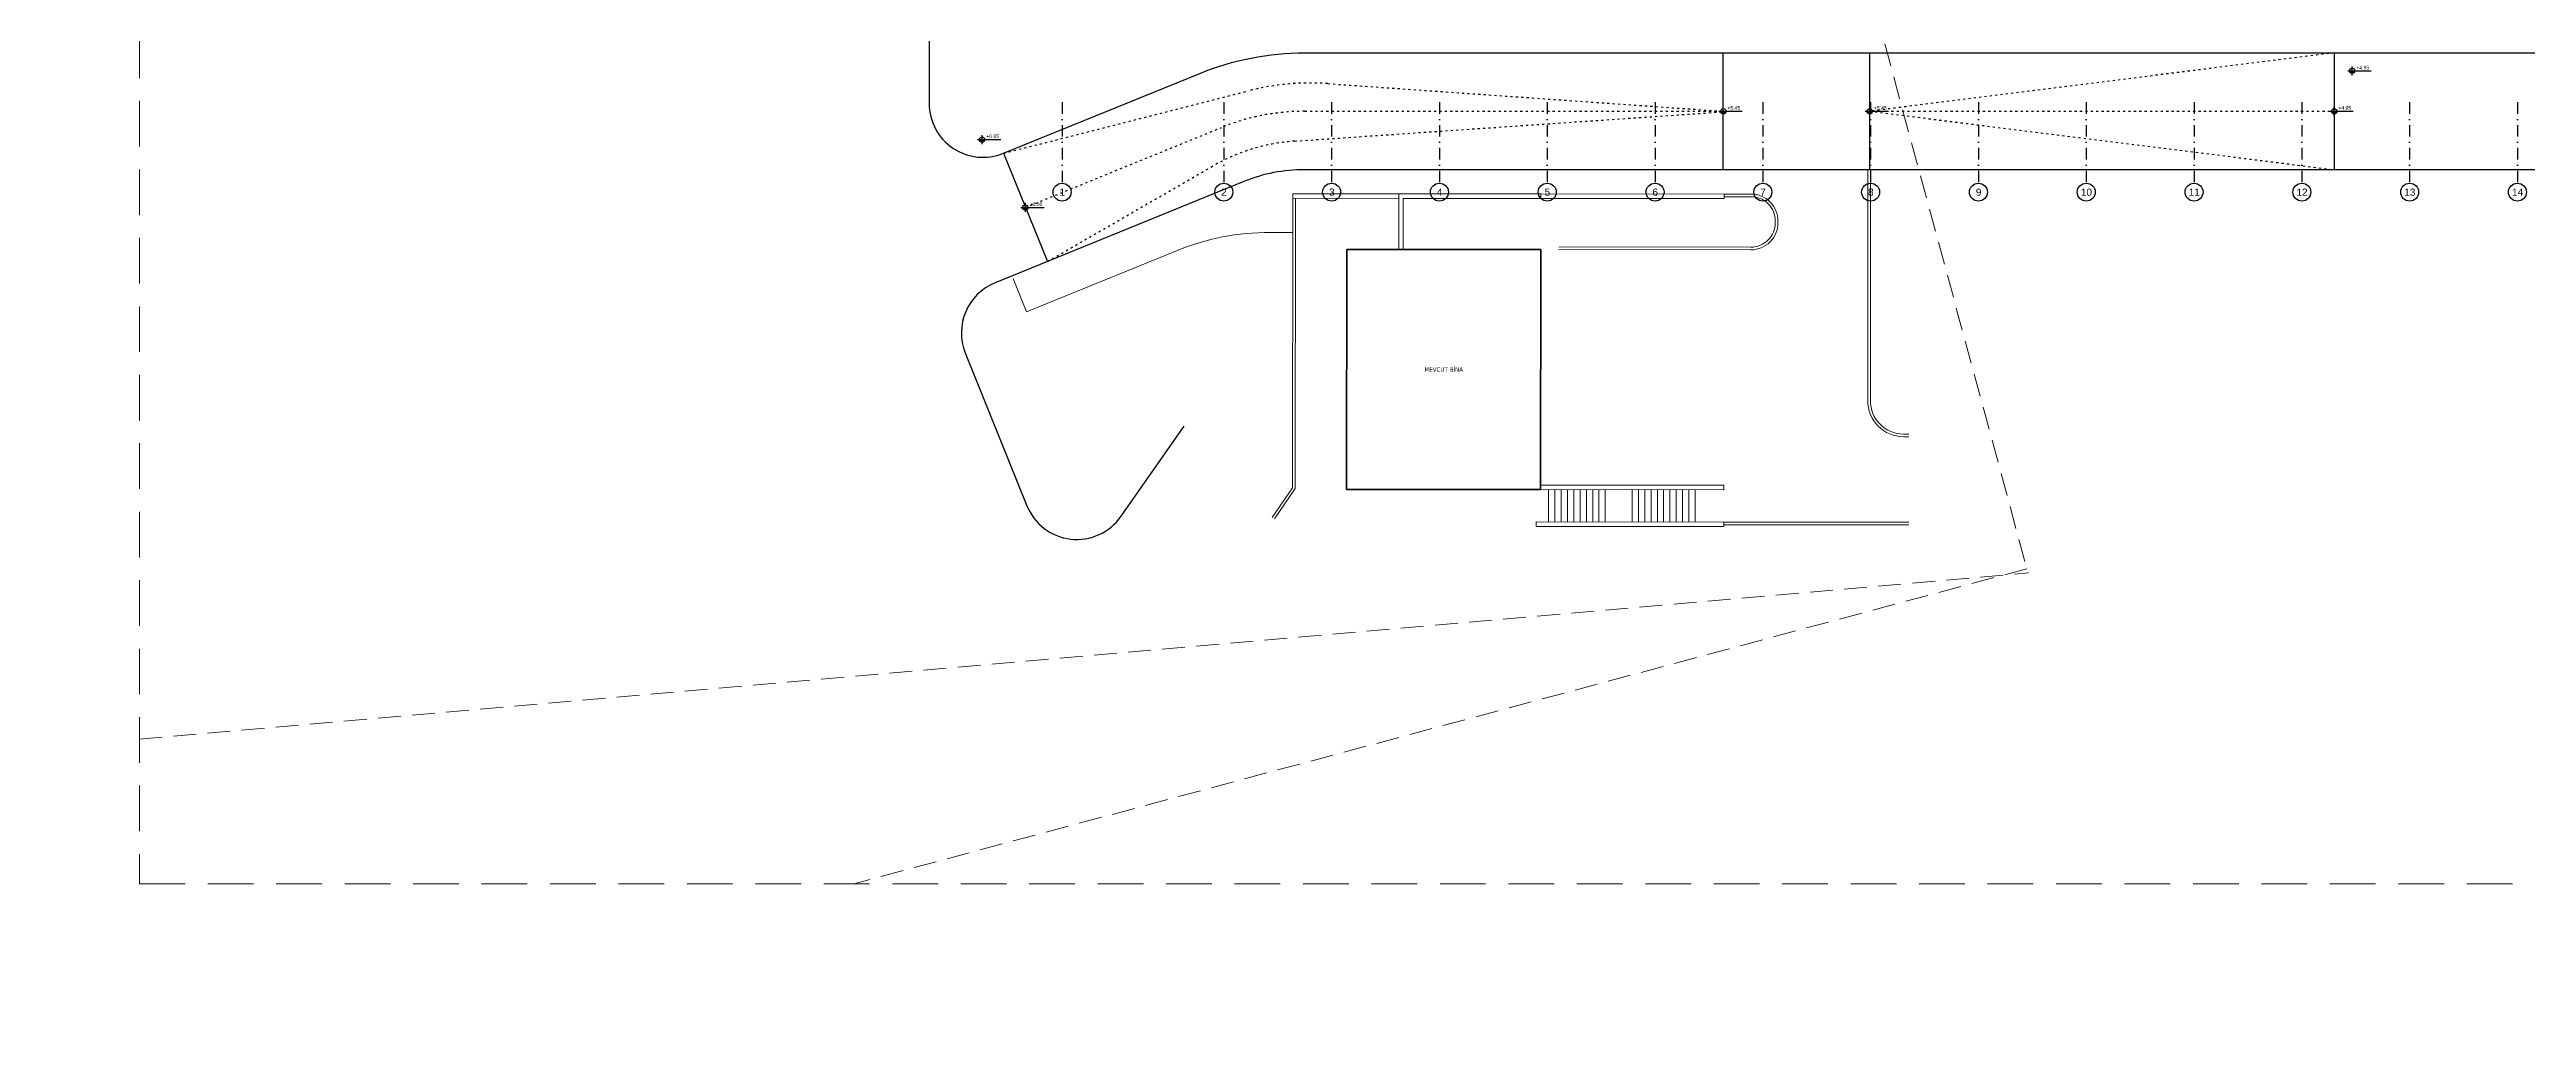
# Model space of a CAD drawing. Header units: centimetres. Extents: x 405564 to 502064, y 46284 to 60634.
# Drawn here: x 437564 to 451350, y 46284 to 51776 of the extents above; entities that cross this region are included whole.
import ezdxf
from ezdxf import colors
from ezdxf.entities.mleader import LeaderData, LeaderLine
from ezdxf.enums import TextEntityAlignment as Align
from ezdxf.math import Vec2, Vec3
from ezdxf.xclip import XClip

# ---------------------------------------------------------------- set-up
doc = ezdxf.new("R2010")
doc.units = ezdxf.units.CM
doc.header["$XCLIPFRAME"] = 0
for name, pattern in [('ACAD_ISO03W100', [30, 12, -18]), ('DASHDOT', [25.4, 12.7, -6.35, 0, -6.35]), ('DASHED', [19.05, 12.7, -6.35])]:
    doc.linetypes.add(name, pattern=pattern)
doc.layers.get('0').update_dxf_attribs({"color": 8, "lineweight": 9})
for name, color, linetype, lineweight in [('---___EB_draft00_ALTYAPI_helikoptermania', 8, 'Continuous', 0), ('0-KRCN-MİMARİ-220526', 8, 'Continuous', 9), ('HH_KALDIRIM', 8, 'Continuous', 0), ('OL_Ic', 8, 'Continuous', 9)]:
    doc.layers.add(name, color=color, linetype=linetype, lineweight=lineweight)
for name, color, linetype in [('AS_DUV', 8, 'Continuous'), ('AS_GOR_YAKIN1', 8, 'Continuous'), ('AS_OLC_AKS', 8, 'Continuous'), ('AS_PYZ_BINA', 8, 'Continuous'), ('AS_PYZ_YOL_ARAC', 8, 'Continuous'), ('AS_SMB_KOT', 8, 'Continuous'), ('AS_SMB_OK', 8, 'Continuous'), ('AS_YAZI', 8, 'Continuous')]:
    doc.layers.add(name, color=color, linetype=linetype)
doc.styles.add('_yazı-50', font='arial.ttf')
doc.styles.add('Normal_ITL', font='swissi.ttf')
doc.styles.add('TAHOMA', font='tahoma.ttf')

# ---------------------------------------------------------------- blocks, each defined once
blk = doc.blocks.new('kot01')
at = {"layer": 'AS_SMB_KOT'}
h = blk.add_hatch(color=8, dxfattribs=at)
edge = h.paths.add_edge_path()
edge.add_arc((0, 0), 0.3, 180, 360)
edge.add_line((0.3, 0), (-0.3, 0))
for p, q in [((-0.5, 0), (2.1, 0)), ((0, -0.5), (0, 0.5))]:
    blk.add_line(p, q, dxfattribs=at)
blk.add_circle((0, 0), 0.3, dxfattribs=at)
at = {"layer": 'AS_SMB_KOT', "style": '_yazı-50'}
for tag, p in [('INCE', (0.43, 0.1)), ('KABA', (0.43, -0.5))]:
    blk.add_attdef(tag, p, '', height=0.4, dxfattribs=at)
blk = doc.blocks.new('OPK-site-surrounding-R01')
at = {"layer": '---___EB_draft00_ALTYAPI_helikoptermania', "linetype": 'DASHED', "ltscale": 10}
for points in [[(1451, 6572), (5376, -7919)], [(-19988, -10150), (5376, -7919)], [(5370, -7896), (-3044, -10155)]]:
    blk.add_lwpolyline(points, dxfattribs=at)
for points in [[(4484, -5675), (4484, -6961, 0.414214), (4683, -7161), (4713, -7161)], [(4713, -7146), (4683, -7146, -0.414214), (4499, -6961), (4499, -5675)], [(3684, -5811), (3834, -5811, -0.198912), (3940, -5855, -0.198912), (3984, -5961), (3984, -5971, -0.198912), (3940, -6077, -0.198912), (3834, -6121), (2764, -6120)], [(3684, -5826), (3834, -5826, -0.198912), (3930, -5865, -0.198912), (3969, -5961), (3969, -5971, -0.198912), (3930, -6066, -0.198912), (3834, -6106), (2764, -6105)], [(1284, -6024), (1159, -6024, 0.097161), (636, -6126), (-198, -6466), (-273, -6281)]]:
    blk.add_lwpolyline(points, format="xyb")
for points in [[(1170, -7610), (1283, -7445), (1284, -5834)], [(1182, -7618), (1298, -7450), (1299, -5834)], [(1874, -5810), (1284, -5809), (1284, -5834), (1874, -5835)], [(1899, -6120), (1899, -5835), (2664, -5835), (2664, -5810), (1874, -5810), (1874, -6120), (1899, -6120)], [(2663, -7455), (3683, -7456), (3683, -7431), (2663, -7430)], [(2708, -7455), (2708, -7635)], [(2743, -7455), (2743, -7635)], [(2778, -7455), (2778, -7635)], [(2813, -7455), (2813, -7635)], [(2848, -7455), (2848, -7635)], [(2883, -7455), (2883, -7635)], [(2918, -7455), (2918, -7635)], [(2953, -7455), (2953, -7635)], [(2988, -7455), (2988, -7635)], [(3023, -7455), (3023, -7635)], [(3173, -7455), (3173, -7635)], [(3208, -7455), (3208, -7635)], [(3243, -7455), (3243, -7635)], [(3278, -7456), (3278, -7636)], [(3313, -7456), (3313, -7636)], [(3348, -7456), (3348, -7636)], [(3383, -7456), (3383, -7636)], [(3418, -7456), (3418, -7636)], [(3453, -7456), (3453, -7636)], [(3488, -7456), (3488, -7636)], [(3523, -7456), (3523, -7636)], [(3683, -7636), (4713, -7636)], [(3683, -7651), (4713, -7651)]]:
    blk.add_lwpolyline(points)
for points in [[(2664, -5810), (3684, -5811), (3684, -5836), (2664, -5835)], [(2638, -7635), (3683, -7636), (3683, -7661), (2638, -7660)]]:
    blk.add_lwpolyline(points, close=True)
at = {"lineweight": 35}
blk.add_lwpolyline([(1584, -6119), (2664, -6120), (2663, -7455), (1583, -7454)], close=True, dxfattribs=at)
at = {"layer": 'AS_GOR_YAKIN1', "linetype": 'Continuous', "ltscale": 500, "const_width": 100, "flags": 128}
blk.add_lwpolyline([(-4000, 1998), (-32268, 1579), (-39989, 1287), (-40391, 644), (-30054, -21364), (-29014, -24037), (-28345, -26826), (-25142, -45780), (-17219, -44968), (-9377, -43573), (-3576, -42147), (12762, -37912), (27305, -34090), (29139, -31278), (26723, -16149), (26081, -10538), (25614, -5150), (25168, -8), (22602, 2392), (-1006, 2042), (-1870, 2030)], dxfattribs=at)
at = {"layer": 'AS_PYZ_YOL_ARAC'}
for p, q in [((3680, -5675), (3680, -5025)), ((4495, -5675), (4495, -5025))]:
    blk.add_line(p, q, dxfattribs=at)
for points in [[(22800, -3450), (22800, 430, 0.418558), (21785, 1430), (18555, 1382, 0.087007), (17706, 1220), (16628, 812, -0.090739), (15743, 650), (12082, 650, -0.076048), (11335, 764), (10161, 1132, 0.079773), (9377, 1246), (245, 1111, 0.409882), (-740, 111), (-740, -5307, 0.532608), (-327, -5584), (766, -5139, -0.096996), (1350, -5025), (22550, -5025, 0.414214), (22800, -4775), (22800, -3450)], [(15842, -6175), (15842, -6175, 0.414214), (15342, -5675), (1350, -5675, 0.096996), (1011, -5741), (-373, -6305, 0.413167), (-539, -6695), (-196, -7545, 0.595588), (328, -7604), (679, -7103)]]:
    blk.add_lwpolyline(points, format="xyb", dxfattribs=at)
for points in [[(7080, -5025), (7080, -5675)], [(-327, -5584), (-82, -6186)]]:
    blk.add_lwpolyline(points, dxfattribs=at)
at = {"layer": 'AS_SMB_OK', "linetype": 'ACAD_ISO03W100'}
for points in [[(7080, -5025), (4495, -5350), (7080, -5675)], [(4495, -5350), (7080, -5350)]]:
    blk.add_lwpolyline(points, dxfattribs=at)
for points in [[(-327, -5584), (1038, -5236, -0.080047), (1478, -5196), (3680, -5350)], [(-204, -5885), (888, -5440, -0.096996), (1350, -5350), (3680, -5350)], [(-82, -6186), (837, -5656, -0.114328), (1295, -5516), (3680, -5353)]]:
    blk.add_lwpolyline(points, format="xyb", dxfattribs=at)
at = {"layer": 'HH_KALDIRIM', "lineweight": 0, "const_width": 49.6}
blk.add_lwpolyline([(26499, -7664), (26261, -4812), (26094, -2774), (25842, -118), (25741, 1027, 0.221532), (24998, 2311, 0.124727), (23804, 2764), (20904, 2762), (9308, 2741), (107, 2724), (-7841, 2714), (-14967, 2616), (-35673, 2313), (-39946, 2307, 0.563243), (-40771, 941), (-38807, -3173), (-37034, -6983), (-35516, -10197), (-33762, -13981)], format="xyb", dxfattribs=at)
at = {"layer": 'AS_YAZI', "style": 'TAHOMA'}
blk.add_text('MEVCUT BİNA', height=25, dxfattribs=at).set_placement((2124, -6787), align=Align.MIDDLE_CENTER)
blk = doc.blocks.new('axis baloon')
blk.add_circle((0, 0), 50)
at = {"style": '_yazı-50'}
blk.add_attdef('AXE', text='', height=40, dxfattribs=at).set_placement((0, 0), align=Align.MIDDLE_CENTER)
blk = doc.blocks.new('Aks_P')
at = {"layer": 'AS_OLC_AKS', "linetype": 'DASHDOT', "ltscale": 5}
for points in [[(120, -5300), (120, -5750)], [(1020, -5300), (1020, -5750)], [(1620, -5300), (1620, -5750)], [(2220, -5300), (2220, -5750)], [(2820, -5300), (2820, -5750)], [(3420, -5300), (3420, -5750)], [(4020, -5300), (4020, -5750)], [(4620, -5300), (4620, -5750)], [(5220, -5300), (5220, -5750)], [(5820, -5300), (5820, -5750)], [(6420, -5300), (6420, -5750)], [(7020, -5300), (7020, -5750)], [(7620, -5300), (7620, -5750)], [(8220, -5300), (8220, -5750)]]:
    blk.add_lwpolyline(points, dxfattribs=at)
at = {"layer": 'AS_OLC_AKS'}
ref = blk.add_blockref('axis baloon', (120, -5800), dxfattribs=at)
ref.add_attrib('AXE', '1', dxfattribs={"layer": '0', "height": 40, "style": '_yazı-50'}).set_placement((121, -5800), align=Align.MIDDLE_CENTER)
ref = blk.add_blockref('axis baloon', (1020, -5800), dxfattribs=at)
ref.add_attrib('AXE', '2', dxfattribs={"layer": '0', "height": 40, "style": '_yazı-50'}).set_placement((1021, -5800), align=Align.MIDDLE_CENTER)
ref = blk.add_blockref('axis baloon', (1620, -5800), dxfattribs=at)
ref.add_attrib('AXE', '3', dxfattribs={"layer": '0', "height": 40, "style": '_yazı-50'}).set_placement((1621, -5800), align=Align.MIDDLE_CENTER)
ref = blk.add_blockref('axis baloon', (2220, -5800), dxfattribs=at)
ref.add_attrib('AXE', '4', dxfattribs={"layer": '0', "height": 40, "style": '_yazı-50'}).set_placement((2221, -5800), align=Align.MIDDLE_CENTER)
ref = blk.add_blockref('axis baloon', (2820, -5800), dxfattribs=at)
ref.add_attrib('AXE', '5', dxfattribs={"layer": '0', "height": 40, "style": '_yazı-50'}).set_placement((2821, -5800), align=Align.MIDDLE_CENTER)
ref = blk.add_blockref('axis baloon', (3420, -5800), dxfattribs=at)
ref.add_attrib('AXE', '6', dxfattribs={"layer": '0', "height": 40, "style": '_yazı-50'}).set_placement((3421, -5800), align=Align.MIDDLE_CENTER)
ref = blk.add_blockref('axis baloon', (4020, -5800), dxfattribs=at)
ref.add_attrib('AXE', '7', dxfattribs={"layer": '0', "height": 40, "style": '_yazı-50'}).set_placement((4021, -5800), align=Align.MIDDLE_CENTER)
ref = blk.add_blockref('axis baloon', (4620, -5800), dxfattribs=at)
ref.add_attrib('AXE', '8', dxfattribs={"layer": '0', "height": 40, "style": '_yazı-50'}).set_placement((4621, -5800), align=Align.MIDDLE_CENTER)
ref = blk.add_blockref('axis baloon', (5220, -5800), dxfattribs=at)
ref.add_attrib('AXE', '9', dxfattribs={"layer": '0', "height": 40, "style": '_yazı-50'}).set_placement((5221, -5800), align=Align.MIDDLE_CENTER)
ref = blk.add_blockref('axis baloon', (5820, -5800), dxfattribs=at)
ref.add_attrib('AXE', '10', dxfattribs={"layer": '0', "height": 40, "style": '_yazı-50'}).set_placement((5821, -5800), align=Align.MIDDLE_CENTER)
ref = blk.add_blockref('axis baloon', (6420, -5800), dxfattribs=at)
ref.add_attrib('AXE', '11', dxfattribs={"layer": '0', "height": 40, "style": '_yazı-50'}).set_placement((6421, -5800), align=Align.MIDDLE_CENTER)
ref = blk.add_blockref('axis baloon', (7020, -5800), dxfattribs=at)
ref.add_attrib('AXE', '12', dxfattribs={"layer": '0', "height": 40, "style": '_yazı-50'}).set_placement((7021, -5800), align=Align.MIDDLE_CENTER)
ref = blk.add_blockref('axis baloon', (7620, -5800), dxfattribs=at)
ref.add_attrib('AXE', '13', dxfattribs={"layer": '0', "height": 40, "style": '_yazı-50'}).set_placement((7621, -5800), align=Align.MIDDLE_CENTER)
ref = blk.add_blockref('axis baloon', (8220, -5800), dxfattribs=at)
ref.add_attrib('AXE', '14', dxfattribs={"layer": '0', "height": 40, "style": '_yazı-50'}).set_placement((8221, -5800), align=Align.MIDDLE_CENTER)
blk = doc.blocks.new('A$C6A10306C')
ref = blk.add_blockref('OPK-site-surrounding-R01', (5135.68, -3851.45))
XClip(ref).set_block_clipping_path([(-5135.679684336, -9648.5463532069), (26364.320315664, 3851.4536467931)])
blk = doc.blocks.new('A$Ca63a641c')
at = {"layer": 'AS_PYZ_BINA'}
ml = blk.add_multileader_mtext('Standard', dxfattribs=at)
ml.set_content('EST boyalı panel çit ve panel çit kapı (AS 51.101)', color=256, style='Normal_ITL')
ml.set_leader_properties()
ml.build(insert=Vec2(0, 0))
ml.multileader.update_dxf_attribs({"dogleg_length": 0.379, "arrow_head_size": 17, "scale": 75})
ctx = ml.context
ctx.base_point, ctx.scale, ctx.char_height, ctx.arrow_head_size, ctx.landing_gap_size, ctx.plane_origin = Vec3(141, 464), 75, 20, 17, 14.2, Vec3(93, 620)
notes = []
notes.append((ctx, [(0, (1, 1, 0), (112, 464), (1, 0), 28.4, [(0, [(69, 410)], 0, [])])]))
ctx.mtext.insert, ctx.mtext.width, ctx.mtext.flow_direction = Vec3(155, 478), 604.56, 5
for ctx, leaders in notes:
    for number, flags, end, landing, length, lines in leaders:
        leader = LeaderData()
        leader.index, (leader.has_last_leader_line, leader.has_dogleg_vector, leader.attachment_direction) = number, flags
        leader.last_leader_point, leader.dogleg_vector, leader.dogleg_length = Vec3(end), Vec3(landing), length
        for number, points, colour, breaks in lines:
            line = LeaderLine()
            line.index, line.vertices, line.color, line.breaks = number, Vec3.list(points), colors.encode_raw_color(colour), breaks
            leader.lines.append(line)
        ctx.leaders.append(leader)
blk = doc.blocks.new('A$C85dec720')
at = {"layer": 'OL_Ic'}
blk.add_blockref('A$Ca63a641c', (5315.08, 5344.25, 28.4), dxfattribs=at)
at = {"layer": 'AS_PYZ_BINA'}
ml = blk.add_multileader_mtext('Standard', dxfattribs=at)
ml.set_content('{\\fSwis721 BT|b0|i0|c162|p34;Hareketli alüminyum korkuluk\\P(AS 40.402)}', color=256, style='Normal_ITL')
ml.set_leader_properties()
ml.build(insert=Vec2(0, 0))
ml.multileader.update_dxf_attribs({"dogleg_length": 0.379, "arrow_head_size": 17.04, "scale": 75})
ctx = ml.context
ctx.base_point, ctx.scale, ctx.char_height, ctx.arrow_head_size, ctx.landing_gap_size, ctx.plane_origin, ctx.plane_x_axis, ctx.plane_y_axis = Vec3(6989.49, 3835.71), 75, 20, 17.04, 14.2, Vec3(7173.11, 3911.47), Vec3(0, 1), Vec3(-1, 0)
notes = []
notes.append((ctx, [(0, (1, 1, 0), (6989.49, 3807.31), (0, 1), 28.4, [(0, [(7058.88, 3797.09)], 0, [])])]))
ctx.mtext.insert, ctx.mtext.text_direction, ctx.mtext.rotation, ctx.mtext.width, ctx.mtext.defined_height, ctx.mtext.flow_direction = Vec3(6976.61, 3849.91), Vec3(0, 1), 1.57079633, 507.9506, 200.63, 5
ml = blk.add_multileader_mtext('Standard', dxfattribs=at)
ml.set_content('{\\fSwis721 BT|b0|i0|c162|p34;Epoksi boyalı perfore sac korkuluk\\P(AS 40.171)}', color=256, style='Normal_ITL')
ml.set_leader_properties()
ml.build(insert=Vec2(0, 0))
ml.multileader.update_dxf_attribs({"dogleg_length": 0.379, "arrow_head_size": 8.52, "scale": 75})
ctx = ml.context
ctx.base_point, ctx.scale, ctx.char_height, ctx.arrow_head_size, ctx.landing_gap_size, ctx.plane_origin, ctx.plane_x_axis, ctx.plane_y_axis = Vec3(6515.69, 2910.72), 75, 13.5, 8.52, 7.1, Vec3(6617.57, 2952.86), Vec3(0, 1), Vec3(-1, 0)
notes.append((ctx, [(0, (1, 1, 0), (6515.69, 2896.52), (0, 1), 14.2, [(0, [(6560.46, 2895.66)], 0, [])])]))
ctx.mtext.insert, ctx.mtext.text_direction, ctx.mtext.rotation, ctx.mtext.width, ctx.mtext.defined_height, ctx.mtext.flow_direction = Vec3(6506.99, 2917.82), Vec3(0, 1), 1.57079633, 383.39, 98.89, 5
for ctx, leaders in notes:
    for number, flags, end, landing, length, lines in leaders:
        leader = LeaderData()
        leader.index, (leader.has_last_leader_line, leader.has_dogleg_vector, leader.attachment_direction) = number, flags
        leader.last_leader_point, leader.dogleg_vector, leader.dogleg_length = Vec3(end), Vec3(landing), length
        for number, points, colour, breaks in lines:
            line = LeaderLine()
            line.index, line.vertices, line.color, line.breaks = number, Vec3.list(points), colors.encode_raw_color(colour), breaks
            leader.lines.append(line)
        ctx.leaders.append(leader)
blk = doc.blocks.new('A$C6A10300A')
at = {"linetype": 'DASHED', "ltscale": 20}
blk.add_lwpolyline([(0, -13500), (31500, -13500), (31500, 0), (0, 0)], close=True, dxfattribs=at)
blk.add_blockref('Aks_P', (5015.68, -3851.45))
at = {"layer": 'AS_SMB_KOT'}
ref = blk.add_blockref('kot01', (12315.68, -8976.45), dxfattribs=dict(at, xscale=50, yscale=50, zscale=50))
ref.add_attrib('INCE', '+4.95', dxfattribs={"layer": '0', "color": 1, "height": 20, "style": '_yazı-50'}).set_placement((12339.13, -8973.95), align=Align.BOTTOM_LEFT)
ref = blk.add_blockref('kot01', (8815.65, -9201.45), dxfattribs=dict(at, xscale=50, yscale=50, zscale=50))
ref.add_attrib('INCE', '+5.45', dxfattribs={"layer": '0', "color": 1, "height": 20, "style": '_yazı-50'}).set_placement((8839.11, -9198.95), align=Align.BOTTOM_LEFT)
ref = blk.add_blockref('kot01', (9630.65, -9201.45), dxfattribs=dict(at, xscale=50, yscale=50, zscale=50))
ref.add_attrib('INCE', '+5.45', dxfattribs={"layer": '0', "color": 1, "height": 20, "style": '_yazı-50'}).set_placement((9654.11, -9198.95), align=Align.BOTTOM_LEFT)
ref = blk.add_blockref('kot01', (12215.68, -9201.45), dxfattribs=dict(at, xscale=50, yscale=50, zscale=50))
ref.add_attrib('INCE', '+4.95', dxfattribs={"layer": '0', "color": 1, "height": 20, "style": '_yazı-50'}).set_placement((12239.13, -9198.95), align=Align.BOTTOM_LEFT)
ref = blk.add_blockref('kot01', (4690.41, -9359.1), dxfattribs=dict(at, xscale=50, yscale=50, zscale=50))
ref.add_attrib('INCE', '+0.65', dxfattribs={"layer": '0', "color": 1, "height": 20, "style": '_yazı-50'}).set_placement((4713.87, -9356.6), align=Align.BOTTOM_LEFT)
ref = blk.add_blockref('kot01', (4931.43, -9736.87), dxfattribs=dict(at, xscale=50, yscale=50, zscale=50))
ref.add_attrib('INCE', '+0.50', dxfattribs={"layer": '0', "color": 1, "height": 20, "style": '_yazı-50'}).set_placement((4954.89, -9734.37), align=Align.BOTTOM_LEFT)
at = {"layer": 'AS_DUV'}
ref = blk.add_blockref('A$C85dec720', (28900.96, -17748.98), dxfattribs=dict(at, rotation=105.0255580063709))
XClip(ref).set_block_clipping_path([(6220.3367769278, 6783.7313721173), (4126.4071464743, -1017.0000000052), (7354.8298234051, -1883.5969356479), (9448.7594538586, 5917.1344364745)])
ref = blk.add_blockref('OPK-site-surrounding-R01', (5135.68, -3851.45))
XClip(ref).set_block_clipping_path([(-5135.679684336, -9648.5463532069), (26364.320315664, 3851.4536467931)])

msp = doc.modelspace()

# ---------------------------------------------------------------- block references
at = {"layer": '0-KRCN-MİMARİ-220526'}
msp.add_blockref('A$C6A10300A', (438064, 60634), dxfattribs=at)

# ---------------------------------------------------------------- next in the draw order: block references
msp.add_blockref('A$C6A10306C', (470564, 60634), dxfattribs=at)

doc.saveas('drawing.dxf')
